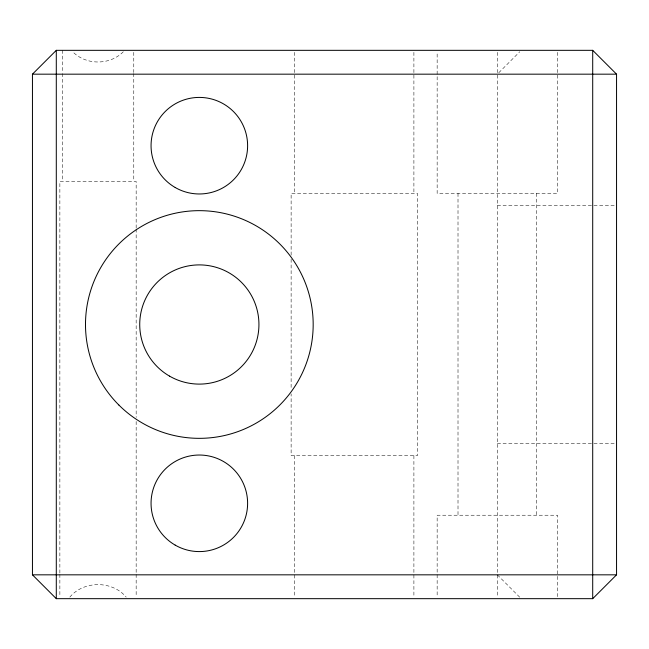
<?xml version="1.0" encoding="UTF-8"?>
<svg xmlns="http://www.w3.org/2000/svg" width="649" height="649" viewBox="0 0 649 649"><rect width="100%" height="100%" fill="white"/><g stroke="black" fill="none" stroke-linecap="round" stroke-linejoin="round"><path stroke-width="0.49" stroke-dasharray="3.25 2.43" d="M69.841 597.104C83.794 580.474 112.236 580.474 126.19 597.104M498.748 72.769L519.784 51.733M123.302 51.774C109.851 65.395 86.171 65.395 72.729 51.774M497.345 205.295L616.55 205.295M497.345 443.705L616.55 443.705M497.345 574.827L521.188 598.67M557.548 52.342L557.548 193.378L437.15 193.378L437.15 52.342M557.548 596.658L557.548 515.225L437.15 515.225L437.15 596.658M536.682 193.378L536.682 515.225M497.345 52.342L497.345 596.658M458.007 193.378L458.007 515.225M413.9 52.342L413.9 193.378M413.9 455.622L413.9 596.658M294.703 52.342L294.703 193.378M294.703 455.622L294.703 596.658M291.125 255.138L291.125 193.378L417.477 193.378L417.477 455.622L291.125 455.622L291.125 393.862M291.125 259.194L291.125 389.806M136.16 228.034L136.16 181.452L59.87 181.452L59.87 573.351M136.16 229.048L136.16 417.404M136.16 421.452L136.16 573.351M136.16 574.365L136.16 596.642M133.775 52.35L133.775 72.518M133.775 73.532L133.775 181.452M62.247 50.33L62.247 72.518M62.247 73.532L62.247 181.452M59.87 574.365L59.87 596.642"/><path stroke-width="0.97" d="M32.45 74.173L56.293 50.33L592.707 50.33L616.55 74.173L616.55 574.827L592.707 598.67L56.293 598.67L32.45 574.827L32.45 74.173L616.55 74.173M32.45 574.827L616.55 574.827M592.707 50.33L592.707 598.67M56.293 50.33L56.293 598.67M169.535 376.12A59.603 59.603 0 0 0 258.935 324.5A59.603 59.603 0 0 0 169.535 272.88A59.603 59.603 0 0 0 169.535 376.12M118.84 405A113.843 113.843 0 0 0 309.297 353.965A113.843 113.843 0 0 0 169.876 214.535A113.843 113.843 0 0 0 118.84 405M175.198 187.504A48.277 48.277 0 0 0 247.61 145.692A48.277 48.277 0 0 0 175.198 103.881A48.277 48.277 0 0 0 175.198 187.504M175.198 545.119A48.277 48.277 0 0 0 247.61 503.308A48.277 48.277 0 0 0 175.198 461.496A48.277 48.277 0 0 0 175.198 545.119"/></g></svg>
